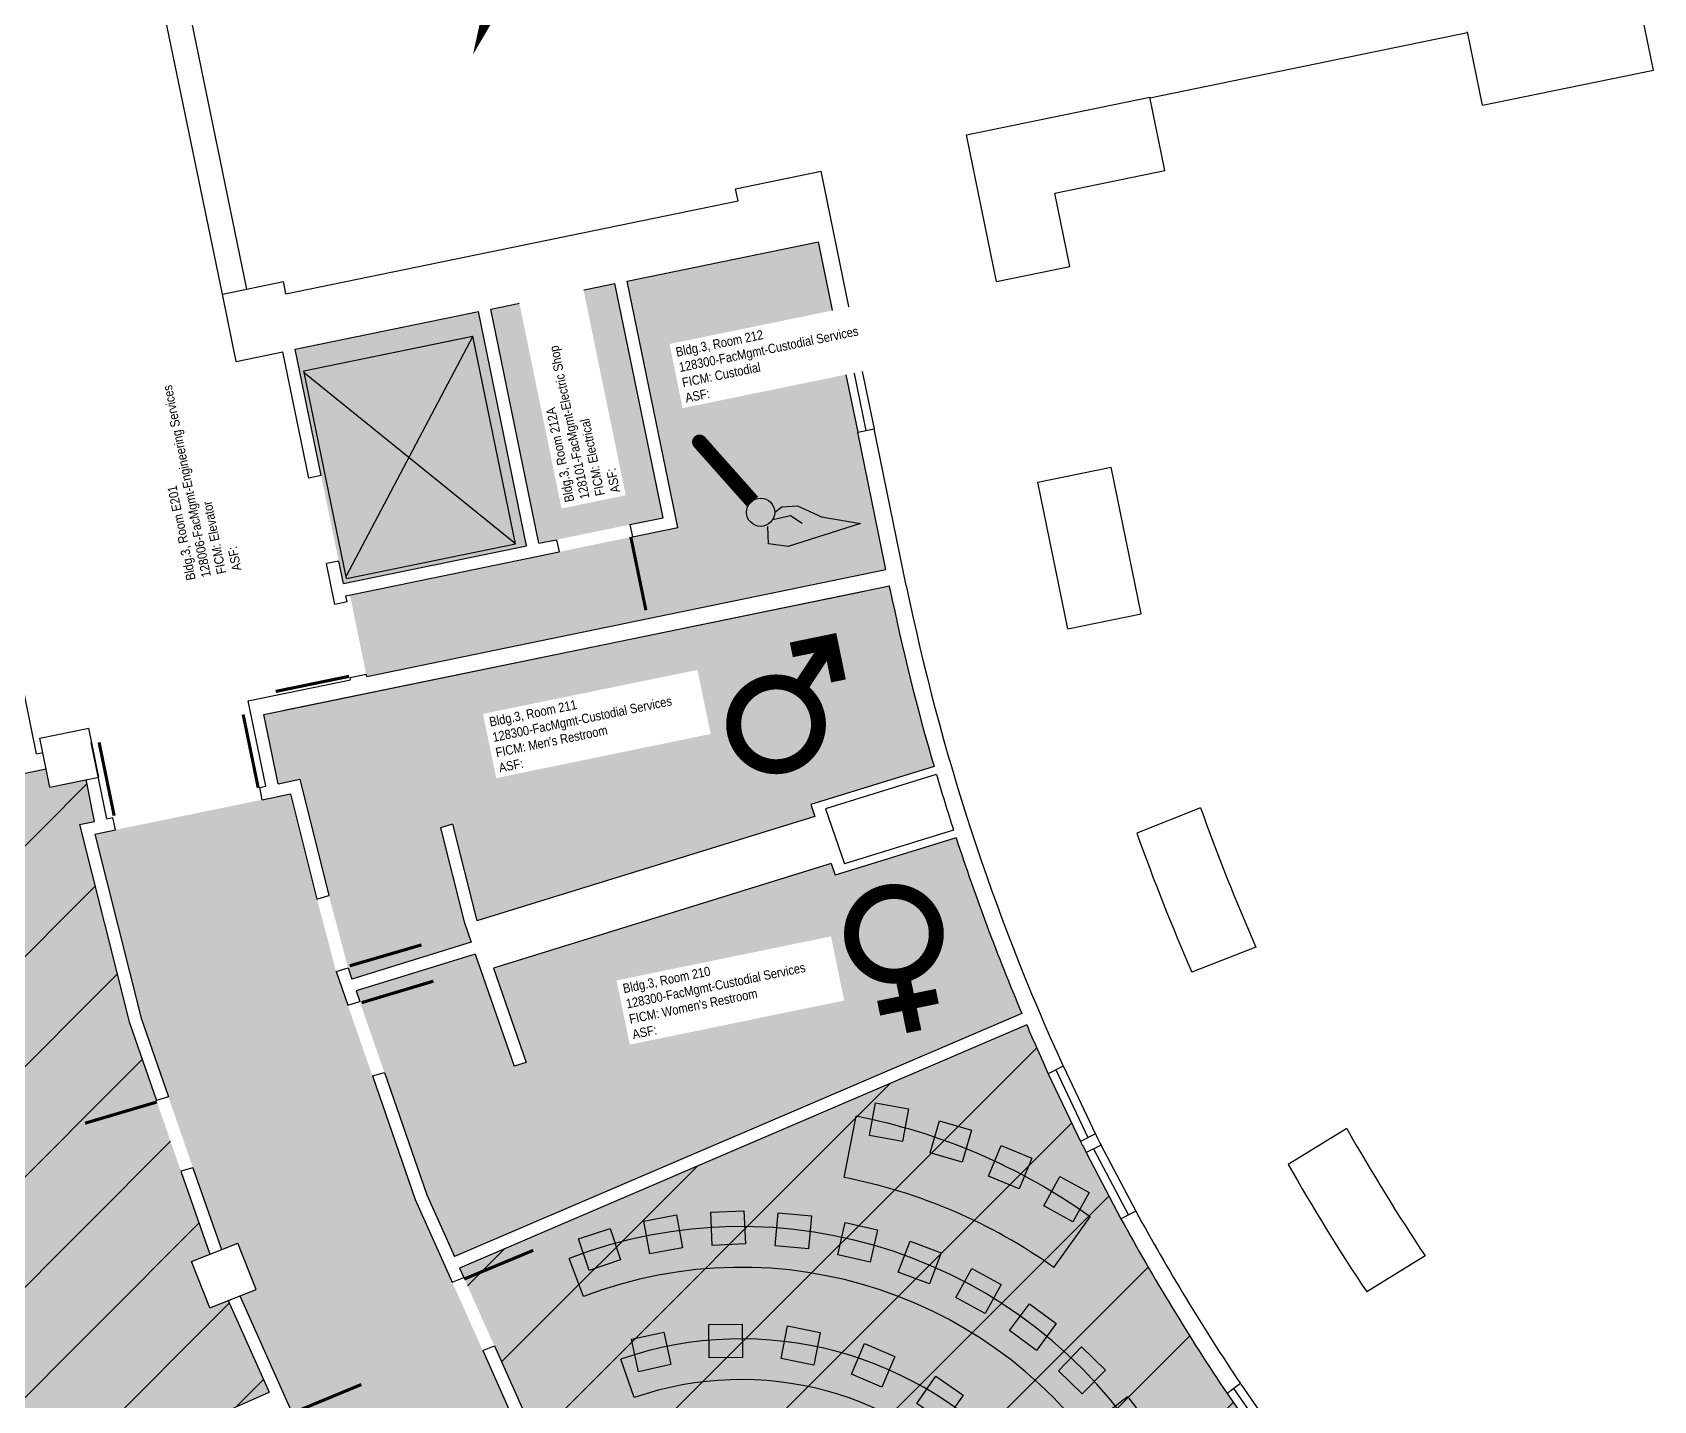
# Model space of a CAD drawing. Header units: inches. Extents: x 69197311 to 69201527, y 27671022 to 27674936.
# Drawn here: x 69198243 to 69199023, y 27672332 to 27672990 of the extents above; entities that cross this region are included whole.
import ezdxf

# ---------------------------------------------------------------- set-up
doc = ezdxf.new("R2010")
doc.units = ezdxf.units.IN
doc.header["$LTSCALE"] = 100
doc.header["$MEASUREMENT"] = 0
doc.layers.get('0').update_dxf_attribs({"linetype": 'CONTINUOUS'})
for name, color, linetype in [('A-DOOR', 2, 'CONTINUOUS'), ('A-FLOR', 3, 'CONTINUOUS'), ('A-FURN', 3, 'CONTINUOUS'), ('A-GLAZ', 1, 'CONTINUOUS'), ('A-IDEN-ICON', 4, 'CONTINUOUS'), ('A-SITE', 3, 'CONTINUOUS'), ('A-WALL', 5, 'CONTINUOUS'), ('Rooms-Capacity', 4, 'CONTINUOUS'), ('Rooms-Category-Color', 7, 'CONTINUOUS'), ('Rooms-College-Color', 7, 'CONTINUOUS'), ('Rooms-Department-Color', 7, 'CONTINUOUS'), ('Rooms-Division-Color', 7, 'CONTINUOUS'), ('Rooms-Information', 7, 'CONTINUOUS')]:
    doc.layers.add(name, color=color, linetype=linetype)
doc.styles.add('CP_ROOMVNUMBER', font='arial.ttf', dxfattribs={"width": 0.85, "height": 0.075})
pattern_1 = [(45, (0, 0), (-26.516504294, 26.516504294), [])]

# ---------------------------------------------------------------- blocks, each defined once
blk = doc.blocks.new('CPELECT')
blk.add_lwpolyline([(0.0623, 0.0629, 0, 0.03, 0), (0.0105, -0.0168, 0.03, 0.03, 0), (-0.0105, 0.0068, 0.03, 0, 0), (-0.0623, -0.0729, 0.03, 0, 0)], format="xyseb")
blk = doc.blocks.new('CPMEN')
at = {"const_width": 0.015}
for points in [[(0.055, 0.01), (0.055, 0.05), (0.015, 0.05)], [(0.0151, 0.0101), (0.055, 0.05)]]:
    blk.add_lwpolyline(points, dxfattribs=at)
blk.add_lwpolyline([(-0.0575, -0.02, 1), (0.0275, -0.02, 1)], format="xyb", close=True, dxfattribs=at)
blk = doc.blocks.new('CPWOMEN')
at = {"const_width": 0.015}
blk.add_lwpolyline([(-0.0375, 0, 1), (0.0475, 0, 1)], format="xyb", close=True, dxfattribs=at)
for points in [[(0.005, -0.04), (0.005, -0.1)], [(-0.025, -0.07), (0.035, -0.07)]]:
    blk.add_lwpolyline(points, dxfattribs=at)
blk = doc.blocks.new('CPCUST')
for p, q in [((0.0297, -0.0341), (0.0376, -0.0302)), ((0.0376, -0.0302), (0.0533, -0.0324)), ((0.0533, -0.0324), (0.0745, -0.0479)), ((0.0171, -0.0639), (0.02, -0.0466)), ((0.0262, -0.0408), (0.0446, -0.0406)), ((0.0446, -0.0406), (0.0543, -0.0505)), ((0.0745, -0.0479), (0.1117, -0.0625)), ((0.0358, -0.0705), (0.0171, -0.0639)), ((0.1117, -0.0625), (0.0358, -0.0705))]:
    blk.add_line(p, q)
at = {"const_width": 0.015}
blk.add_lwpolyline([(-0.03, 0.05), (0.01, -0.0193)], dxfattribs=at)
at = {"const_width": 0.0075}
blk.add_lwpolyline([(-0.0332, 0.0481, 1), (-0.0268, 0.0519, 1)], format="xyb", close=True, dxfattribs=at)
blk.add_circle((0.0158, -0.0313), 0.0141)
blk = doc.blocks.new('*U25')
at = {"layer": 'A-FURN'}
blk.add_lwpolyline([(7.37, -3.11), (-7.37, 3.11), (-1.15, 17.85), (13.59, 11.63)], close=True, dxfattribs=at)
blk = doc.blocks.new('*U26')
at = {"color": 0, "linetype": 'ByBlock', "lineweight": -2, "transparency": 16777216}
for p, rotation in [((69199547.75, 27671716.71), 307.2903862480623), ((69199511.66, 27671700.89), 324.8602574987082), ((69199482.04, 27671674.91), 342.4301287493541)]:
    blk.add_blockref('*U25', p, dxfattribs=dict(at, rotation=rotation))
blk.add_blockref('*U25', (69199461.64, 27671641.2), dxfattribs=at)
blk = doc.blocks.new('*U27')
at = {"layer": 'A-FURN'}
blk.add_lwpolyline([(3.74, -10.68), (-10.68, -3.74), (-3.74, 10.68), (10.68, 3.74)], close=True, dxfattribs=at)
blk = doc.blocks.new('*U28')
at = {"color": 0, "linetype": 'ByBlock', "lineweight": -2, "transparency": 16777216}
for p, rotation in [((69199558.75, 27671766.8), 301.075042275274), ((69199523.52, 27671758.59), 312.8600338202193), ((69199490.72, 27671743.36), 324.6450253651645), ((69199461.72, 27671721.75), 336.4300169101097), ((69199437.74, 27671694.67), 348.2150084550549)]:
    blk.add_blockref('*U27', p, dxfattribs=dict(at, rotation=rotation))
blk.add_blockref('*U27', (69199419.8, 27671663.27), dxfattribs=at)
blk = doc.blocks.new('*U35')
at = {"layer": 'A-FURN'}
blk.add_lwpolyline([(4.82, -10.23), (-10.23, -4.82), (-4.82, 10.23), (10.23, 4.82)], close=True, dxfattribs=at)
blk = doc.blocks.new('*U36')
at = {"color": 0, "linetype": 'ByBlock', "lineweight": -2, "transparency": 16777216}
for p, rotation in [((69199554.55, 27671820.87), 297.4495578507831), ((69199585.92, 27671822.33), 289.630752582131), ((69199523.66, 27671815.16), 305.2683631194352), ((69199617.2, 27671819.51), 281.8119473134789), ((69199493.84, 27671805.3), 313.0871683880873), ((69199647.81, 27671812.46), 273.9931420448269), ((69199677.17, 27671801.31), 266.1743367761749), ((69199465.64, 27671791.47), 320.9059736567395), ((69199704.74, 27671786.26), 258.3555315075226), ((69199439.58, 27671773.93), 328.7247789253917), ((69199730.01, 27671767.61), 250.5367262388706), ((69199416.15, 27671753.02), 336.5435841940437), ((69199752.51, 27671745.69), 242.7179209702184), ((69199395.78, 27671729.11), 344.3623894626958), ((69199771.82, 27671720.92), 234.8991157015663), ((69199378.86, 27671702.65), 352.1811947313479), ((69199787.57, 27671693.75), 227.0803104329142), ((69199799.49, 27671664.69), 219.2615051642622), ((69199807.34, 27671634.28), 211.4426998956101)]:
    blk.add_blockref('*U35', p, dxfattribs=dict(at, rotation=rotation))
blk.add_blockref('*U35', (69199365.69, 27671674.14), dxfattribs=at)
blk = doc.blocks.new('*U29')
at = {"layer": 'A-FURN'}
blk.add_lwpolyline([(-0.68, -11.29), (-11.29, 0.68), (0.68, 11.29), (11.29, -0.68)], close=True, dxfattribs=at)
blk = doc.blocks.new('*U30')
at = {"color": 0, "linetype": 'ByBlock', "lineweight": -2, "transparency": 16777216}
for p, rotation in [((69199485.15, 27671865.81), 341.5448217482181), ((69199456.36, 27671853.98), 347.6965478321454), ((69199429.01, 27671839.12), 353.8482739160727)]:
    blk.add_blockref('*U29', p, dxfattribs=dict(at, rotation=rotation))
blk.add_blockref('*U29', (69199403.41, 27671821.42), dxfattribs=at)

msp = doc.modelspace()

# ---------------------------------------------------------------- hatches: boundary and pattern name
at = {"layer": 'Rooms-Capacity'}
h = msp.add_hatch(dxfattribs=at)
h.set_pattern_fill('ANSI31', color=256, scale=300, style=0)
h.set_pattern_definition(pattern_1)
edge = h.paths.add_edge_path()
edge.add_line((69198328.47, 27672402.38), (69198289.64, 27672514.16))
edge.add_line((69198289.64, 27672514.16), (69198265.86, 27672609.03))
edge.add_line((69198265.86, 27672609.03), (69198273.09, 27672610.52))
edge.add_line((69198273.09, 27672610.52), (69198268.96, 27672630.6))
edge.add_line((69198268.96, 27672630.6), (69198251.54, 27672627.02))
edge.add_line((69198251.54, 27672627.02), (69198249.73, 27672635.83))
edge.add_line((69198249.73, 27672635.83), (69197970.57, 27672578.45))
edge.add_arc((69199721.35, 27672941.38), 1788, 191.71122, 203.92817)
edge.add_line((69198087.02, 27672216.18), (69198357.01, 27672335.98))
edge.add_line((69198357.01, 27672335.98), (69198337.31, 27672380.07))
edge.add_line((69198337.31, 27672380.07), (69198328.46, 27672376.56))
edge.add_line((69198328.46, 27672376.56), (69198319.62, 27672398.88))
edge.add_line((69198319.62, 27672398.88), (69198328.47, 27672402.38))
h = msp.add_hatch(dxfattribs=at)
h.set_pattern_fill('ANSI31', color=256, scale=300, style=0)
h.set_pattern_definition(pattern_1)
edge = h.paths.add_edge_path()
edge.add_line((69198608.88, 27672114.73), (69198685.22, 27672020.97))
edge.add_line((69198685.22, 27672020.97), (69198729.25, 27671975.5))
edge.add_line((69198729.25, 27671975.5), (69198940.88, 27672183.34))
edge.add_arc((69199721.35, 27672941.38), 1088, 203.20684, 224.1651, ccw=False)
edge.add_line((69198721.38, 27672512.65), (69198448.61, 27672395.71))
edge.add_line((69198448.61, 27672395.71), (69198465.34, 27672358.28))
edge.add_line((69198465.34, 27672358.28), (69198482.23, 27672320.47))
edge.add_line((69198482.23, 27672320.47), (69198541.13, 27672214.88))
edge.add_line((69198541.13, 27672214.88), (69198608.88, 27672114.73))
at = {"layer": 'Rooms-Category-Color', "true_color": 0xadadad}
for points in [[(69198403.93, 27672680.29), (69198395.88, 27672719.47), (69198553.58, 27672751.89), (69198529.22, 27672870.41), (69198621.3, 27672889.33), (69198653.71, 27672731.63)], [(69198486.75, 27672744.27), (69198463.59, 27672856.92), (69198523.34, 27672869.2), (69198546.5, 27672756.55)], [(69198369.56, 27672837.59), (69198392.71, 27672724.95), (69198480.87, 27672743.07), (69198457.72, 27672855.71)], [(69198623.58, 27671950.17), (69198607.64, 27671968.11), (69198601.31, 27671962.48), (69198543.15, 27672033.9), (69198526.93, 27672053.84), (69198507.3, 27672082.85), (69198460.92, 27672151.41), (69198468.14, 27672155.85), (69198455.55, 27672176.29), (69198448.34, 27672171.85), (69198414.85, 27672231.88), (69198397.31, 27672263.34), (69198390.95, 27672274.73), (69198342.89, 27672382.28), (69198350.77, 27672385.4), (69198341.93, 27672407.72), (69198334.05, 27672404.6), (69198320.39, 27672443.94), (69198308.56, 27672477.99), (69198295.4, 27672515.88), (69198273.2, 27672604.41), (69198367.32, 27672623.76), (69198380.01, 27672573.16), (69198389.22, 27672538.35), (69198394.86, 27672522.13), (69198406.68, 27672488.09), (69198427.32, 27672428.64), (69198445.1, 27672388.86), (69198459.79, 27672355.98), (69198476.86, 27672317.78), (69198536.02, 27672211.73), (69198604.06, 27672111.15), (69198680.73, 27672016.99), (69198734.78, 27671961.16), (69198759.84, 27671935.29), (69198765.2, 27671929.75), (69198857.06, 27671850.33), (69198878.03, 27671835.13), (69198821.71, 27671757.39), (69198807.12, 27671767.96), (69198812.38, 27671774.6), (69198793.57, 27671789.51), (69198788.31, 27671782.86), (69198699.19, 27671859.91), (69198677.95, 27671881.85), (69198652.9, 27671907.72), (69198617.25, 27671944.54)]]:
    msp.add_hatch(color=253, dxfattribs=at).paths.add_polyline_path(points)
h = msp.add_hatch(color=253, dxfattribs=at)
edge = h.paths.add_edge_path()
edge.add_line((69198439.45, 27672607.48), (69198450.79, 27672562.24))
edge.add_line((69198450.79, 27672562.24), (69198454.21, 27672552.39))
edge.add_line((69198454.21, 27672552.39), (69198396.86, 27672534.64))
edge.add_line((69198396.86, 27672534.64), (69198394.99, 27672540.03))
edge.add_line((69198394.99, 27672540.03), (69198385.77, 27672574.85))
edge.add_line((69198385.77, 27672574.85), (69198371.74, 27672630.79))
edge.add_line((69198371.74, 27672630.79), (69198361.31, 27672628.65))
edge.add_line((69198361.31, 27672628.65), (69198354.47, 27672661.96))
edge.add_line((69198354.47, 27672661.96), (69198655.32, 27672723.79))
edge.add_line((69198655.32, 27672723.79), (69198655.62, 27672722.32))
edge.add_arc((69199721.35, 27672941.38), 1088, 191.61508, 196.24751)
edge.add_line((69198676.8, 27672636.97), (69198617.52, 27672618.63))
edge.add_line((69198617.52, 27672618.63), (69198619.49, 27672612.95))
edge.add_line((69198619.49, 27672612.95), (69198456.99, 27672562.67))
edge.add_line((69198456.99, 27672562.67), (69198456.54, 27672563.96))
edge.add_line((69198456.54, 27672563.96), (69198445.19, 27672609.26))
edge.add_line((69198445.19, 27672609.26), (69198439.45, 27672607.48))
at = {"layer": 'Rooms-Category-Color', "true_color": 0xffe090}
h = msp.add_hatch(color=41, dxfattribs=at)
edge = h.paths.add_edge_path()
edge.add_line((69198328.47, 27672402.38), (69198289.64, 27672514.16))
edge.add_line((69198289.64, 27672514.16), (69198265.86, 27672609.03))
edge.add_line((69198265.86, 27672609.03), (69198273.09, 27672610.52))
edge.add_line((69198273.09, 27672610.52), (69198268.96, 27672630.6))
edge.add_line((69198268.96, 27672630.6), (69198251.54, 27672627.02))
edge.add_line((69198251.54, 27672627.02), (69198249.73, 27672635.83))
edge.add_line((69198249.73, 27672635.83), (69197970.57, 27672578.45))
edge.add_arc((69199721.35, 27672941.38), 1788, 191.71122, 203.92817)
edge.add_line((69198087.02, 27672216.18), (69198357.01, 27672335.98))
edge.add_line((69198357.01, 27672335.98), (69198337.31, 27672380.07))
edge.add_line((69198337.31, 27672380.07), (69198328.46, 27672376.56))
edge.add_line((69198328.46, 27672376.56), (69198319.62, 27672398.88))
edge.add_line((69198319.62, 27672398.88), (69198328.47, 27672402.38))
at = {"layer": 'Rooms-Category-Color', "true_color": 0xadadad}
h = msp.add_hatch(color=253, dxfattribs=at)
edge = h.paths.add_edge_path()
edge.add_line((69198432.91, 27672430.86), (69198446.17, 27672401.18))
edge.add_line((69198446.17, 27672401.18), (69198719.03, 27672518.17))
edge.add_arc((69199721.35, 27672941.38), 1088, 198.14341, 202.89087, ccw=False)
edge.add_line((69198687.44, 27672602.58), (69198629.34, 27672584.6))
edge.add_line((69198629.34, 27672584.6), (69198627.37, 27672590.27))
edge.add_line((69198627.37, 27672590.27), (69198464.87, 27672539.98))
edge.add_line((69198464.87, 27672539.98), (69198480.63, 27672494.61))
edge.add_line((69198480.63, 27672494.61), (69198474.9, 27672492.84))
edge.add_line((69198474.9, 27672492.84), (69198456.18, 27672546.71))
edge.add_line((69198456.18, 27672546.71), (69198398.83, 27672528.97))
edge.add_line((69198398.83, 27672528.97), (69198432.91, 27672430.86))
at = {"layer": 'Rooms-Category-Color', "true_color": 0xffff64}
h = msp.add_hatch(color=51, dxfattribs=at)
edge = h.paths.add_edge_path()
edge.add_line((69198608.88, 27672114.73), (69198685.22, 27672020.97))
edge.add_line((69198685.22, 27672020.97), (69198729.25, 27671975.5))
edge.add_line((69198729.25, 27671975.5), (69198940.88, 27672183.34))
edge.add_arc((69199721.35, 27672941.38), 1088, 203.20684, 224.1651, ccw=False)
edge.add_line((69198721.38, 27672512.65), (69198448.61, 27672395.71))
edge.add_line((69198448.61, 27672395.71), (69198465.34, 27672358.28))
edge.add_line((69198465.34, 27672358.28), (69198482.23, 27672320.47))
edge.add_line((69198482.23, 27672320.47), (69198541.13, 27672214.88))
edge.add_line((69198541.13, 27672214.88), (69198608.88, 27672114.73))
at = {"layer": 'Rooms-College-Color', "true_color": 0xadadad}
for points in [[(69198403.93, 27672680.29), (69198395.88, 27672719.47), (69198553.58, 27672751.89), (69198529.22, 27672870.41), (69198621.3, 27672889.33), (69198653.71, 27672731.63)], [(69198486.75, 27672744.27), (69198463.59, 27672856.92), (69198523.34, 27672869.2), (69198546.5, 27672756.55)], [(69198369.56, 27672837.59), (69198392.71, 27672724.95), (69198480.87, 27672743.07), (69198457.72, 27672855.71)], [(69198623.58, 27671950.17), (69198607.64, 27671968.11), (69198601.31, 27671962.48), (69198543.15, 27672033.9), (69198526.93, 27672053.84), (69198507.3, 27672082.85), (69198460.92, 27672151.41), (69198468.14, 27672155.85), (69198455.55, 27672176.29), (69198448.34, 27672171.85), (69198414.85, 27672231.88), (69198397.31, 27672263.34), (69198390.95, 27672274.73), (69198342.89, 27672382.28), (69198350.77, 27672385.4), (69198341.93, 27672407.72), (69198334.05, 27672404.6), (69198320.39, 27672443.94), (69198308.56, 27672477.99), (69198295.4, 27672515.88), (69198273.2, 27672604.41), (69198367.32, 27672623.76), (69198380.01, 27672573.16), (69198389.22, 27672538.35), (69198394.86, 27672522.13), (69198406.68, 27672488.09), (69198427.32, 27672428.64), (69198445.1, 27672388.86), (69198459.79, 27672355.98), (69198476.86, 27672317.78), (69198536.02, 27672211.73), (69198604.06, 27672111.15), (69198680.73, 27672016.99), (69198734.78, 27671961.16), (69198759.84, 27671935.29), (69198765.2, 27671929.75), (69198857.06, 27671850.33), (69198878.03, 27671835.13), (69198821.71, 27671757.39), (69198807.12, 27671767.96), (69198812.38, 27671774.6), (69198793.57, 27671789.51), (69198788.31, 27671782.86), (69198699.19, 27671859.91), (69198677.95, 27671881.85), (69198652.9, 27671907.72), (69198617.25, 27671944.54)]]:
    msp.add_hatch(color=253, dxfattribs=at).paths.add_polyline_path(points)
h = msp.add_hatch(color=253, dxfattribs=at)
edge = h.paths.add_edge_path()
edge.add_line((69198439.45, 27672607.48), (69198450.79, 27672562.24))
edge.add_line((69198450.79, 27672562.24), (69198454.21, 27672552.39))
edge.add_line((69198454.21, 27672552.39), (69198396.86, 27672534.64))
edge.add_line((69198396.86, 27672534.64), (69198394.99, 27672540.03))
edge.add_line((69198394.99, 27672540.03), (69198385.77, 27672574.85))
edge.add_line((69198385.77, 27672574.85), (69198371.74, 27672630.79))
edge.add_line((69198371.74, 27672630.79), (69198361.31, 27672628.65))
edge.add_line((69198361.31, 27672628.65), (69198354.47, 27672661.96))
edge.add_line((69198354.47, 27672661.96), (69198655.32, 27672723.79))
edge.add_line((69198655.32, 27672723.79), (69198655.62, 27672722.32))
edge.add_arc((69199721.35, 27672941.38), 1088, 191.61508, 196.24751)
edge.add_line((69198676.8, 27672636.97), (69198617.52, 27672618.63))
edge.add_line((69198617.52, 27672618.63), (69198619.49, 27672612.95))
edge.add_line((69198619.49, 27672612.95), (69198456.99, 27672562.67))
edge.add_line((69198456.99, 27672562.67), (69198456.54, 27672563.96))
edge.add_line((69198456.54, 27672563.96), (69198445.19, 27672609.26))
edge.add_line((69198445.19, 27672609.26), (69198439.45, 27672607.48))
at = {"layer": 'Rooms-College-Color', "true_color": 0xfa9ba3}
h = msp.add_hatch(color=241, dxfattribs=at)
edge = h.paths.add_edge_path()
edge.add_line((69198328.47, 27672402.38), (69198289.64, 27672514.16))
edge.add_line((69198289.64, 27672514.16), (69198265.86, 27672609.03))
edge.add_line((69198265.86, 27672609.03), (69198273.09, 27672610.52))
edge.add_line((69198273.09, 27672610.52), (69198268.96, 27672630.6))
edge.add_line((69198268.96, 27672630.6), (69198251.54, 27672627.02))
edge.add_line((69198251.54, 27672627.02), (69198249.73, 27672635.83))
edge.add_line((69198249.73, 27672635.83), (69197970.57, 27672578.45))
edge.add_arc((69199721.35, 27672941.38), 1788, 191.71122, 203.92817)
edge.add_line((69198087.02, 27672216.18), (69198357.01, 27672335.98))
edge.add_line((69198357.01, 27672335.98), (69198337.31, 27672380.07))
edge.add_line((69198337.31, 27672380.07), (69198328.46, 27672376.56))
edge.add_line((69198328.46, 27672376.56), (69198319.62, 27672398.88))
edge.add_line((69198319.62, 27672398.88), (69198328.47, 27672402.38))
at = {"layer": 'Rooms-College-Color', "true_color": 0xadadad}
h = msp.add_hatch(color=253, dxfattribs=at)
edge = h.paths.add_edge_path()
edge.add_line((69198432.91, 27672430.86), (69198446.17, 27672401.18))
edge.add_line((69198446.17, 27672401.18), (69198719.03, 27672518.17))
edge.add_arc((69199721.35, 27672941.38), 1088, 198.14341, 202.89087, ccw=False)
edge.add_line((69198687.44, 27672602.58), (69198629.34, 27672584.6))
edge.add_line((69198629.34, 27672584.6), (69198627.37, 27672590.27))
edge.add_line((69198627.37, 27672590.27), (69198464.87, 27672539.98))
edge.add_line((69198464.87, 27672539.98), (69198480.63, 27672494.61))
edge.add_line((69198480.63, 27672494.61), (69198474.9, 27672492.84))
edge.add_line((69198474.9, 27672492.84), (69198456.18, 27672546.71))
edge.add_line((69198456.18, 27672546.71), (69198398.83, 27672528.97))
edge.add_line((69198398.83, 27672528.97), (69198432.91, 27672430.86))
at = {"layer": 'Rooms-College-Color', "true_color": 0xffff64}
h = msp.add_hatch(color=51, dxfattribs=at)
edge = h.paths.add_edge_path()
edge.add_line((69198608.88, 27672114.73), (69198685.22, 27672020.97))
edge.add_line((69198685.22, 27672020.97), (69198729.25, 27671975.5))
edge.add_line((69198729.25, 27671975.5), (69198940.88, 27672183.34))
edge.add_arc((69199721.35, 27672941.38), 1088, 203.20684, 224.1651, ccw=False)
edge.add_line((69198721.38, 27672512.65), (69198448.61, 27672395.71))
edge.add_line((69198448.61, 27672395.71), (69198465.34, 27672358.28))
edge.add_line((69198465.34, 27672358.28), (69198482.23, 27672320.47))
edge.add_line((69198482.23, 27672320.47), (69198541.13, 27672214.88))
edge.add_line((69198541.13, 27672214.88), (69198608.88, 27672114.73))
at = {"layer": 'Rooms-Department-Color', "true_color": 0xacacac}
for points in [[(69198403.93, 27672680.29), (69198395.88, 27672719.47), (69198553.58, 27672751.89), (69198529.22, 27672870.41), (69198621.3, 27672889.33), (69198653.71, 27672731.63)], [(69198486.75, 27672744.27), (69198463.59, 27672856.92), (69198523.34, 27672869.2), (69198546.5, 27672756.55)], [(69198369.56, 27672837.59), (69198392.71, 27672724.95), (69198480.87, 27672743.07), (69198457.72, 27672855.71)], [(69198623.58, 27671950.17), (69198607.64, 27671968.11), (69198601.31, 27671962.48), (69198543.15, 27672033.9), (69198526.93, 27672053.84), (69198507.3, 27672082.85), (69198460.92, 27672151.41), (69198468.14, 27672155.85), (69198455.55, 27672176.29), (69198448.34, 27672171.85), (69198414.85, 27672231.88), (69198397.31, 27672263.34), (69198390.95, 27672274.73), (69198342.89, 27672382.28), (69198350.77, 27672385.4), (69198341.93, 27672407.72), (69198334.05, 27672404.6), (69198320.39, 27672443.94), (69198308.56, 27672477.99), (69198295.4, 27672515.88), (69198273.2, 27672604.41), (69198367.32, 27672623.76), (69198380.01, 27672573.16), (69198389.22, 27672538.35), (69198394.86, 27672522.13), (69198406.68, 27672488.09), (69198427.32, 27672428.64), (69198445.1, 27672388.86), (69198459.79, 27672355.98), (69198476.86, 27672317.78), (69198536.02, 27672211.73), (69198604.06, 27672111.15), (69198680.73, 27672016.99), (69198734.78, 27671961.16), (69198759.84, 27671935.29), (69198765.2, 27671929.75), (69198857.06, 27671850.33), (69198878.03, 27671835.13), (69198821.71, 27671757.39), (69198807.12, 27671767.96), (69198812.38, 27671774.6), (69198793.57, 27671789.51), (69198788.31, 27671782.86), (69198699.19, 27671859.91), (69198677.95, 27671881.85), (69198652.9, 27671907.72), (69198617.25, 27671944.54)]]:
    msp.add_hatch(color=253, dxfattribs=at).paths.add_polyline_path(points)
h = msp.add_hatch(color=253, dxfattribs=at)
edge = h.paths.add_edge_path()
edge.add_line((69198439.45, 27672607.48), (69198450.79, 27672562.24))
edge.add_line((69198450.79, 27672562.24), (69198454.21, 27672552.39))
edge.add_line((69198454.21, 27672552.39), (69198396.86, 27672534.64))
edge.add_line((69198396.86, 27672534.64), (69198394.99, 27672540.03))
edge.add_line((69198394.99, 27672540.03), (69198385.77, 27672574.85))
edge.add_line((69198385.77, 27672574.85), (69198371.74, 27672630.79))
edge.add_line((69198371.74, 27672630.79), (69198361.31, 27672628.65))
edge.add_line((69198361.31, 27672628.65), (69198354.47, 27672661.96))
edge.add_line((69198354.47, 27672661.96), (69198655.32, 27672723.79))
edge.add_line((69198655.32, 27672723.79), (69198655.62, 27672722.32))
edge.add_arc((69199721.35, 27672941.38), 1088, 191.61508, 196.24751)
edge.add_line((69198676.8, 27672636.97), (69198617.52, 27672618.63))
edge.add_line((69198617.52, 27672618.63), (69198619.49, 27672612.95))
edge.add_line((69198619.49, 27672612.95), (69198456.99, 27672562.67))
edge.add_line((69198456.99, 27672562.67), (69198456.54, 27672563.96))
edge.add_line((69198456.54, 27672563.96), (69198445.19, 27672609.26))
edge.add_line((69198445.19, 27672609.26), (69198439.45, 27672607.48))
at = {"layer": 'Rooms-Department-Color', "true_color": 0xfa9ba3}
h = msp.add_hatch(color=241, dxfattribs=at)
edge = h.paths.add_edge_path()
edge.add_line((69198328.47, 27672402.38), (69198289.64, 27672514.16))
edge.add_line((69198289.64, 27672514.16), (69198265.86, 27672609.03))
edge.add_line((69198265.86, 27672609.03), (69198273.09, 27672610.52))
edge.add_line((69198273.09, 27672610.52), (69198268.96, 27672630.6))
edge.add_line((69198268.96, 27672630.6), (69198251.54, 27672627.02))
edge.add_line((69198251.54, 27672627.02), (69198249.73, 27672635.83))
edge.add_line((69198249.73, 27672635.83), (69197970.57, 27672578.45))
edge.add_arc((69199721.35, 27672941.38), 1788, 191.71122, 203.92817)
edge.add_line((69198087.02, 27672216.18), (69198357.01, 27672335.98))
edge.add_line((69198357.01, 27672335.98), (69198337.31, 27672380.07))
edge.add_line((69198337.31, 27672380.07), (69198328.46, 27672376.56))
edge.add_line((69198328.46, 27672376.56), (69198319.62, 27672398.88))
edge.add_line((69198319.62, 27672398.88), (69198328.47, 27672402.38))
at = {"layer": 'Rooms-Department-Color', "true_color": 0xacacac}
h = msp.add_hatch(color=253, dxfattribs=at)
edge = h.paths.add_edge_path()
edge.add_line((69198432.91, 27672430.86), (69198446.17, 27672401.18))
edge.add_line((69198446.17, 27672401.18), (69198719.03, 27672518.17))
edge.add_arc((69199721.35, 27672941.38), 1088, 198.14341, 202.89087, ccw=False)
edge.add_line((69198687.44, 27672602.58), (69198629.34, 27672584.6))
edge.add_line((69198629.34, 27672584.6), (69198627.37, 27672590.27))
edge.add_line((69198627.37, 27672590.27), (69198464.87, 27672539.98))
edge.add_line((69198464.87, 27672539.98), (69198480.63, 27672494.61))
edge.add_line((69198480.63, 27672494.61), (69198474.9, 27672492.84))
edge.add_line((69198474.9, 27672492.84), (69198456.18, 27672546.71))
edge.add_line((69198456.18, 27672546.71), (69198398.83, 27672528.97))
edge.add_line((69198398.83, 27672528.97), (69198432.91, 27672430.86))
at = {"layer": 'Rooms-Department-Color', "true_color": 0x003fff}
h = msp.add_hatch(color=160, dxfattribs=at)
edge = h.paths.add_edge_path()
edge.add_line((69198608.88, 27672114.73), (69198685.22, 27672020.97))
edge.add_line((69198685.22, 27672020.97), (69198729.25, 27671975.5))
edge.add_line((69198729.25, 27671975.5), (69198940.88, 27672183.34))
edge.add_arc((69199721.35, 27672941.38), 1088, 203.20684, 224.1651, ccw=False)
edge.add_line((69198721.38, 27672512.65), (69198448.61, 27672395.71))
edge.add_line((69198448.61, 27672395.71), (69198465.34, 27672358.28))
edge.add_line((69198465.34, 27672358.28), (69198482.23, 27672320.47))
edge.add_line((69198482.23, 27672320.47), (69198541.13, 27672214.88))
edge.add_line((69198541.13, 27672214.88), (69198608.88, 27672114.73))
at = {"layer": 'Rooms-Division-Color', "true_color": 0xadadad}
for points in [[(69198403.93, 27672680.29), (69198395.88, 27672719.47), (69198553.58, 27672751.89), (69198529.22, 27672870.41), (69198621.3, 27672889.33), (69198653.71, 27672731.63)], [(69198486.75, 27672744.27), (69198463.59, 27672856.92), (69198523.34, 27672869.2), (69198546.5, 27672756.55)], [(69198369.56, 27672837.59), (69198392.71, 27672724.95), (69198480.87, 27672743.07), (69198457.72, 27672855.71)], [(69198623.58, 27671950.17), (69198607.64, 27671968.11), (69198601.31, 27671962.48), (69198543.15, 27672033.9), (69198526.93, 27672053.84), (69198507.3, 27672082.85), (69198460.92, 27672151.41), (69198468.14, 27672155.85), (69198455.55, 27672176.29), (69198448.34, 27672171.85), (69198414.85, 27672231.88), (69198397.31, 27672263.34), (69198390.95, 27672274.73), (69198342.89, 27672382.28), (69198350.77, 27672385.4), (69198341.93, 27672407.72), (69198334.05, 27672404.6), (69198320.39, 27672443.94), (69198308.56, 27672477.99), (69198295.4, 27672515.88), (69198273.2, 27672604.41), (69198367.32, 27672623.76), (69198380.01, 27672573.16), (69198389.22, 27672538.35), (69198394.86, 27672522.13), (69198406.68, 27672488.09), (69198427.32, 27672428.64), (69198445.1, 27672388.86), (69198459.79, 27672355.98), (69198476.86, 27672317.78), (69198536.02, 27672211.73), (69198604.06, 27672111.15), (69198680.73, 27672016.99), (69198734.78, 27671961.16), (69198759.84, 27671935.29), (69198765.2, 27671929.75), (69198857.06, 27671850.33), (69198878.03, 27671835.13), (69198821.71, 27671757.39), (69198807.12, 27671767.96), (69198812.38, 27671774.6), (69198793.57, 27671789.51), (69198788.31, 27671782.86), (69198699.19, 27671859.91), (69198677.95, 27671881.85), (69198652.9, 27671907.72), (69198617.25, 27671944.54)]]:
    msp.add_hatch(color=253, dxfattribs=at).paths.add_polyline_path(points)
h = msp.add_hatch(color=253, dxfattribs=at)
edge = h.paths.add_edge_path()
edge.add_line((69198439.45, 27672607.48), (69198450.79, 27672562.24))
edge.add_line((69198450.79, 27672562.24), (69198454.21, 27672552.39))
edge.add_line((69198454.21, 27672552.39), (69198396.86, 27672534.64))
edge.add_line((69198396.86, 27672534.64), (69198394.99, 27672540.03))
edge.add_line((69198394.99, 27672540.03), (69198385.77, 27672574.85))
edge.add_line((69198385.77, 27672574.85), (69198371.74, 27672630.79))
edge.add_line((69198371.74, 27672630.79), (69198361.31, 27672628.65))
edge.add_line((69198361.31, 27672628.65), (69198354.47, 27672661.96))
edge.add_line((69198354.47, 27672661.96), (69198655.32, 27672723.79))
edge.add_line((69198655.32, 27672723.79), (69198655.62, 27672722.32))
edge.add_arc((69199721.35, 27672941.38), 1088, 191.61508, 196.24751)
edge.add_line((69198676.8, 27672636.97), (69198617.52, 27672618.63))
edge.add_line((69198617.52, 27672618.63), (69198619.49, 27672612.95))
edge.add_line((69198619.49, 27672612.95), (69198456.99, 27672562.67))
edge.add_line((69198456.99, 27672562.67), (69198456.54, 27672563.96))
edge.add_line((69198456.54, 27672563.96), (69198445.19, 27672609.26))
edge.add_line((69198445.19, 27672609.26), (69198439.45, 27672607.48))
at = {"layer": 'Rooms-Division-Color', "true_color": 0xfa9ba3}
h = msp.add_hatch(color=241, dxfattribs=at)
edge = h.paths.add_edge_path()
edge.add_line((69198328.47, 27672402.38), (69198289.64, 27672514.16))
edge.add_line((69198289.64, 27672514.16), (69198265.86, 27672609.03))
edge.add_line((69198265.86, 27672609.03), (69198273.09, 27672610.52))
edge.add_line((69198273.09, 27672610.52), (69198268.96, 27672630.6))
edge.add_line((69198268.96, 27672630.6), (69198251.54, 27672627.02))
edge.add_line((69198251.54, 27672627.02), (69198249.73, 27672635.83))
edge.add_line((69198249.73, 27672635.83), (69197970.57, 27672578.45))
edge.add_arc((69199721.35, 27672941.38), 1788, 191.71122, 203.92817)
edge.add_line((69198087.02, 27672216.18), (69198357.01, 27672335.98))
edge.add_line((69198357.01, 27672335.98), (69198337.31, 27672380.07))
edge.add_line((69198337.31, 27672380.07), (69198328.46, 27672376.56))
edge.add_line((69198328.46, 27672376.56), (69198319.62, 27672398.88))
edge.add_line((69198319.62, 27672398.88), (69198328.47, 27672402.38))
at = {"layer": 'Rooms-Division-Color', "true_color": 0xadadad}
h = msp.add_hatch(color=253, dxfattribs=at)
edge = h.paths.add_edge_path()
edge.add_line((69198432.91, 27672430.86), (69198446.17, 27672401.18))
edge.add_line((69198446.17, 27672401.18), (69198719.03, 27672518.17))
edge.add_arc((69199721.35, 27672941.38), 1088, 198.14341, 202.89087, ccw=False)
edge.add_line((69198687.44, 27672602.58), (69198629.34, 27672584.6))
edge.add_line((69198629.34, 27672584.6), (69198627.37, 27672590.27))
edge.add_line((69198627.37, 27672590.27), (69198464.87, 27672539.98))
edge.add_line((69198464.87, 27672539.98), (69198480.63, 27672494.61))
edge.add_line((69198480.63, 27672494.61), (69198474.9, 27672492.84))
edge.add_line((69198474.9, 27672492.84), (69198456.18, 27672546.71))
edge.add_line((69198456.18, 27672546.71), (69198398.83, 27672528.97))
edge.add_line((69198398.83, 27672528.97), (69198432.91, 27672430.86))
at = {"layer": 'Rooms-Division-Color', "true_color": 0x003fff}
h = msp.add_hatch(color=160, dxfattribs=at)
edge = h.paths.add_edge_path()
edge.add_line((69198608.88, 27672114.73), (69198685.22, 27672020.97))
edge.add_line((69198685.22, 27672020.97), (69198729.25, 27671975.5))
edge.add_line((69198729.25, 27671975.5), (69198940.88, 27672183.34))
edge.add_arc((69199721.35, 27672941.38), 1088, 203.20684, 224.1651, ccw=False)
edge.add_line((69198721.38, 27672512.65), (69198448.61, 27672395.71))
edge.add_line((69198448.61, 27672395.71), (69198465.34, 27672358.28))
edge.add_line((69198465.34, 27672358.28), (69198482.23, 27672320.47))
edge.add_line((69198482.23, 27672320.47), (69198541.13, 27672214.88))
edge.add_line((69198541.13, 27672214.88), (69198608.88, 27672114.73))

# ---------------------------------------------------------------- linework, layer by layer
at = {"layer": 'A-DOOR'}
msp.add_line((69198448.61, 27672395.71), (69198450.65, 27672391.16), dxfattribs=at)
for points in [[(69198530.97, 27672747.37, 1.5, 1.5, 0), (69198538.22, 27672712.11, 0, 0, 0), (69198537.48, 27672711.96, 0, 0, -0.414214), (69198496.14, 27672741.74, 0, 0, -0.414214)], [(69198395.45, 27672680.28, 1.5, 1.5, 0), (69198360.18, 27672673.03, 0, 0, 0), (69198360.03, 27672673.76, 0, 0, -0.414214), (69198389.82, 27672715.11, 0, 0, -0.414214)], [(69198351.77, 27672626.66, 1.5, 1.5, 0), (69198344.52, 27672661.93, 0, 0, 0), (69198343.79, 27672661.77, 0, 0, 0.414214), (69198317.54, 27672618.1, 0, 0, 0.414214)], [(69198282.47, 27672613.29, 1.5, 1.5, 0), (69198275.22, 27672648.55, 0, 0, 0), (69198275.96, 27672648.71, 0, 0, -0.414214), (69198317.3, 27672618.92, 0, 0, -0.414214)], [(69198395.74, 27672541.04, 1.5, 1.5, 0), (69198430.3, 27672551.13, 0, 0, 0), (69198430.09, 27672551.85, 0, 0, 0.414214), (69198384.41, 27672574.45, 0, 0, 0.414214)], [(69198401.55, 27672523.35, 1.5, 1.5, 0), (69198436.03, 27672533.69, 0, 0, 0), (69198436.25, 27672532.97, 0, 0, -0.414214), (69198410.23, 27672489.15, 0, 0, -0.414214)], [(69198303.01, 27672475.57, 1.5, 1.5, 0), (69198268.49, 27672465.37, 0, 0, 0), (69198268.7, 27672464.65, 0, 0, 0.414214), (69198314.43, 27672442.18, 0, 0, 0.414214)], [(69198450.8, 27672390.41, 1.5, 1.5, 0), (69198484.05, 27672404.21, 0, 0, 0), (69198484.34, 27672403.52, 0, 0, -0.414214), (69198462.93, 27672357.28, 0, 0, -0.414214)], [(69198368.09, 27672325.89, 1.5, 1.5, 0), (69198401.34, 27672339.69, 0, 0, 0), (69198401.63, 27672339, 0, 0, -0.379332), (69198382.78, 27672293.03, 0, 0, -0.414214)]]:
    msp.add_lwpolyline(points, format="xyseb", dxfattribs=at)
at = {"layer": 'A-FLOR'}
for p, q in [((69198334.51, 27672864.08), (69198284.78, 27673106.02)), ((69198346.26, 27672866.49), (69198298.95, 27673096.68)), ((69198373.73, 27672827.22), (69198455.03, 27672843.93)), ((69198455.03, 27672843.93), (69198394.03, 27672728.5)), ((69198475.57, 27672744.02), (69198455.03, 27672843.93)), ((69198394.27, 27672727.31), (69198373.73, 27672827.22)), ((69198475.57, 27672744.02), (69198373.98, 27672826.03)), ((69198394.27, 27672727.31), (69198475.57, 27672744.02))]:
    msp.add_line(p, q, dxfattribs=at)
at = {"layer": 'A-FURN'}
for p, q in [((69198633.59, 27672439.26), (69198639.33, 27672468.71)), ((69198734.47, 27672395.95), (69198751.87, 27672420.39)), ((69198508.29, 27672382.01), (69198501.27, 27672400.31)), ((69198532.63, 27672333.42), (69198526.23, 27672351.94))]:
    msp.add_line(p, q, dxfattribs=at)
for radius, start, end in [(289.4, 54.54871, 78.98183), (259.4, 54.54871, 78.98183), (231, 313.25577, 110.99121), (211.4, 313.25577, 110.99121), (177, 40.79709, 109.05529), (157.4, 40.79709, 109.05529)]:
    msp.add_arc((69198584.02, 27672184.64), radius, start, end, dxfattribs=at)
at = {"layer": 'A-GLAZ'}
for p, q in [((69198632.87, 27672833.01), (69198640.12, 27672797.75)), ((69198636.79, 27672833.82), (69198644.04, 27672798.55)), ((69198640.71, 27672834.62), (69198647.96, 27672799.36)), ((69198735.33, 27672491.01), (69198750.84, 27672458.51)), ((69198739.01, 27672492.59), (69198754.51, 27672460.09)), ((69198731.79, 27672489.14), (69198747.29, 27672456.64)), ((69198749.98, 27672451.28), (69198766.73, 27672419.41)), ((69198753.59, 27672453), (69198770.35, 27672421.13)), ((69198757.06, 27672455), (69198773.81, 27672423.13)), ((69198817.75, 27672335.35), (69198838.31, 27672305.77)), ((69198820.9, 27672337.85), (69198841.45, 27672308.26)), ((69198824.32, 27672339.92), (69198844.88, 27672310.34))]:
    msp.add_line(p, q, dxfattribs=at)
at = {"layer": 'A-SITE'}
msp.add_line((69198933.47, 27672989.74), (69198780.67, 27672958.33), dxfattribs=at)
at = {"layer": 'A-WALL'}
for p, q in [((69199022.9, 27672971.88), (69199015.65, 27673007.14)), ((69198940.62, 27672954.97), (69198933.37, 27672990.23)), ((69198940.62, 27672954.97), (69199022.9, 27672971.88)), ((69198692.41, 27672940.7), (69198780.57, 27672958.82)), ((69198787.82, 27672923.56), (69198780.57, 27672958.82)), ((69198706.91, 27672870.18), (69198692.41, 27672940.7)), ((69198581.35, 27672914.81), (69198622.49, 27672923.27)), ((69198640.71, 27672834.62), (69198622.49, 27672923.27)), ((69198734.92, 27672912.69), (69198787.82, 27672923.56)), ((69198582.56, 27672908.94), (69198581.35, 27672914.81)), ((69198742.17, 27672877.43), (69198734.92, 27672912.69)), ((69198365.1, 27672864.24), (69198582.56, 27672908.94)), ((69198529.22, 27672870.41), (69198621.3, 27672889.33)), ((69198632.87, 27672833.01), (69198621.3, 27672889.33)), ((69198706.91, 27672870.18), (69198742.17, 27672877.43)), ((69198334.51, 27672864.08), (69198363.9, 27672870.12)), ((69198341.15, 27672831.75), (69198334.51, 27672864.08)), ((69198365.1, 27672864.24), (69198363.9, 27672870.12)), ((69198463.59, 27672856.92), (69198523.34, 27672869.2)), ((69198546.5, 27672756.55), (69198523.34, 27672869.2)), ((69198553.58, 27672751.89), (69198529.22, 27672870.41)), ((69198486.75, 27672744.27), (69198463.59, 27672856.92)), ((69198369.56, 27672837.59), (69198457.72, 27672855.71)), ((69198480.87, 27672743.07), (69198457.72, 27672855.71)), ((69198373.73, 27672827.22), (69198454.05, 27672843.73)), ((69198341.15, 27672831.75), (69198363.68, 27672836.38)), ((69198376.17, 27672775.65), (69198363.68, 27672836.38)), ((69198376.17, 27672775.65), (69198363.68, 27672836.38)), ((69198382.04, 27672776.86), (69198369.56, 27672837.59)), ((69198632.87, 27672833.01), (69198640.71, 27672834.62)), ((69198640.12, 27672797.75), (69198647.96, 27672799.36)), ((69198653.71, 27672731.63), (69198640.12, 27672797.75)), ((69198663.46, 27672723.94), (69198647.96, 27672799.36)), ((69198726.74, 27672773.69), (69198762, 27672780.94)), ((69198776.5, 27672710.42), (69198762, 27672780.94)), ((69198382.04, 27672776.86), (69198376.17, 27672775.65)), ((69198741.23, 27672703.17), (69198726.74, 27672773.69)), ((69198530.52, 27672753.27), (69198546.5, 27672756.55)), ((69198530.52, 27672753.27), (69198531.73, 27672747.39)), ((69198531.73, 27672747.39), (69198553.58, 27672751.89)), ((69198392.71, 27672724.95), (69198480.87, 27672743.07)), ((69198393.92, 27672719.07), (69198496.47, 27672740.15)), ((69198486.75, 27672744.27), (69198495.26, 27672746.02)), ((69198495.26, 27672746.02), (69198496.47, 27672740.15)), ((69198390.5, 27672735.72), (69198384.62, 27672734.51)), ((69198388.5, 27672715.63), (69198384.62, 27672734.51)), ((69198388.66, 27672714.87), (69198384.62, 27672734.51)), ((69198392.71, 27672724.95), (69198390.5, 27672735.72)), ((69198403.93, 27672680.29), (69198653.71, 27672731.63)), ((69198354.47, 27672661.96), (69198655.32, 27672723.79)), ((69198655.62, 27672722.32), (69198655.32, 27672723.79)), ((69198363.47, 27672663.8), (69198643.25, 27672721.31)), ((69198394.54, 27672716.08), (69198388.66, 27672714.87)), ((69198394.54, 27672716.08), (69198393.92, 27672719.07)), ((69198741.23, 27672703.17), (69198776.5, 27672710.42)), ((69198245.18, 27672643.06), (69198236.88, 27672683.43)), ((69198346.98, 27672668.58), (69198396.1, 27672678.68)), ((69198403.74, 27672681.22), (69198395.91, 27672679.6)), ((69198396.1, 27672678.68), (69198395.91, 27672679.6)), ((69198403.93, 27672680.29), (69198403.74, 27672681.22)), ((69198355.44, 27672627.44), (69198346.98, 27672668.58)), ((69198361.31, 27672628.65), (69198354.47, 27672661.96)), ((69198246.71, 27672650.52), (69198270.22, 27672655.36)), ((69198275.05, 27672631.85), (69198270.22, 27672655.36)), ((69198251.54, 27672627.02), (69198246.71, 27672650.52)), ((69198278.97, 27672611.73), (69198271.42, 27672648.46)), ((69198245.18, 27672643.06), (69198248.12, 27672643.67)), ((69197970.57, 27672578.45), (69198249.73, 27672635.83)), ((69198251.54, 27672627.02), (69198275.05, 27672631.85)), ((69198273.09, 27672610.52), (69198268.96, 27672630.6)), ((69198361.31, 27672628.65), (69198371.74, 27672630.79)), ((69198371.74, 27672630.79), (69198385.77, 27672574.85)), ((69198676.8, 27672636.97), (69198617.52, 27672618.63)), ((69198677.92, 27672633.13), (69198624.57, 27672616.62)), ((69198352.5, 27672626.84), (69198355.44, 27672627.44)), ((69198353.71, 27672620.96), (69198352.5, 27672626.84)), ((69198353.71, 27672620.96), (69198367.32, 27672623.76)), ((69198367.32, 27672623.76), (69198380.01, 27672573.16)), ((69198617.52, 27672618.63), (69198619.49, 27672612.95)), ((69198624.57, 27672616.62), (69198633.76, 27672590.15)), ((69198805.06, 27672617.04), (69198774.36, 27672604.87)), ((69198265.86, 27672609.03), (69198273.09, 27672610.52)), ((69198265.86, 27672609.03), (69198289.64, 27672514.16)), ((69198273.2, 27672604.41), (69198283.11, 27672606.45)), ((69198278.97, 27672611.73), (69198281.9, 27672612.33)), ((69198283.11, 27672606.45), (69198281.9, 27672612.33)), ((69198445.19, 27672609.26), (69198439.45, 27672607.48)), ((69198439.45, 27672607.48), (69198450.79, 27672562.24)), ((69198445.19, 27672609.26), (69198456.54, 27672563.96)), ((69198619.49, 27672612.95), (69198456.99, 27672562.67)), ((69198686.2, 27672606.38), (69198633.76, 27672590.15)), ((69198273.2, 27672604.41), (69198295.4, 27672515.88)), ((69198687.44, 27672602.58), (69198629.34, 27672584.6)), ((69198627.37, 27672590.27), (69198464.87, 27672539.98)), ((69198627.37, 27672590.27), (69198629.34, 27672584.6)), ((69198380.01, 27672573.16), (69198385.77, 27672574.85)), ((69198450.79, 27672562.24), (69198454.21, 27672552.39)), ((69198456.54, 27672563.96), (69198456.99, 27672562.67)), ((69198454.21, 27672552.39), (69198396.86, 27672534.64)), ((69198456.18, 27672546.71), (69198398.83, 27672528.97)), ((69198456.18, 27672546.71), (69198474.9, 27672492.84)), ((69198831.58, 27672550.1), (69198800.88, 27672537.94)), ((69198389.22, 27672538.35), (69198394.99, 27672540.03)), ((69198389.22, 27672538.35), (69198394.86, 27672522.13)), ((69198394.99, 27672540.03), (69198396.86, 27672534.64)), ((69198464.87, 27672539.98), (69198480.63, 27672494.61)), ((69198398.83, 27672528.97), (69198400.61, 27672523.85)), ((69198394.86, 27672522.13), (69198400.61, 27672523.85)), ((69198289.64, 27672514.16), (69198302.8, 27672476.29)), ((69198295.4, 27672515.88), (69198308.56, 27672477.99)), ((69198719.03, 27672518.17), (69198446.17, 27672401.18)), ((69198721.38, 27672512.65), (69198448.61, 27672395.71)), ((69198406.68, 27672488.09), (69198412.43, 27672489.81)), ((69198412.43, 27672489.81), (69198432.91, 27672430.86)), ((69198480.63, 27672494.61), (69198474.9, 27672492.84)), ((69198738.94, 27672492.73), (69198731.79, 27672489.14)), ((69198406.68, 27672488.09), (69198427.32, 27672428.64)), ((69198308.56, 27672477.99), (69198302.8, 27672476.29)), ((69198754.45, 27672460.23), (69198747.29, 27672456.64)), ((69198875.3, 27672462.85), (69198847.18, 27672445.54)), ((69198757.13, 27672454.86), (69198749.98, 27672451.28)), ((69198320.39, 27672443.94), (69198314.62, 27672442.24)), ((69198320.39, 27672443.94), (69198334.05, 27672404.6)), ((69198314.62, 27672442.24), (69198328.47, 27672402.38)), ((69198427.32, 27672428.64), (69198445.1, 27672388.86)), ((69198432.91, 27672430.86), (69198446.17, 27672401.18)), ((69198773.89, 27672422.99), (69198766.73, 27672419.41)), ((69198319.62, 27672398.88), (69198341.93, 27672407.72)), ((69198350.77, 27672385.4), (69198341.93, 27672407.72)), ((69198328.46, 27672376.56), (69198319.62, 27672398.88)), ((69198448.61, 27672395.71), (69198450.65, 27672391.16)), ((69198913.04, 27672401.54), (69198884.92, 27672384.23)), ((69198445.1, 27672388.86), (69198450.65, 27672391.16)), ((69198328.46, 27672376.56), (69198350.77, 27672385.4)), ((69198337.31, 27672380.07), (69198357.01, 27672335.98)), ((69198342.89, 27672382.28), (69198368.09, 27672325.89)), ((69198459.79, 27672355.98), (69198465.34, 27672358.28)), ((69198465.34, 27672358.28), (69198482.23, 27672320.47)), ((69198459.79, 27672355.98), (69198476.86, 27672317.78)), ((69198087.02, 27672216.18), (69198357.01, 27672335.98)), ((69198824.18, 27672340.13), (69198817.75, 27672335.35))]:
    msp.add_line(p, q, dxfattribs=at)
for radius, start, end in [(1080, 191.61508, 204.54562), (1088, 191.61508, 196.24751), (1088, 196.45818, 197.93274), (972, 199.49253, 203.73764), (1088, 198.14341, 202.89087), (1005, 199.56226, 203.66791), (1088, 203.20684, 204.56084), (1080, 206.45593, 206.77424), (972, 209.49253, 213.73764), (1088, 206.4571, 206.77307), (1005, 209.56226, 213.66791), (1088, 208.66933, 213.84928), (1080, 208.68455, 213.82877)]:
    msp.add_arc((69199721.35, 27672941.38), radius, start, end, dxfattribs=at)

# ---------------------------------------------------------------- block references
for name, p, rotation in [('*U36', (4745396.75, 65089903.1), 308.0675499189021), ('*U30', (4745396.75, 65089903.1), 308.0675499189021), ('*U28', (4745396.75, 65089903.1), 308.0675499189021), ('*U26', (6663862.41, 68214848.56), 305.2482254749796)]:
    msp.add_blockref(name, p, dxfattribs=dict(rotation=rotation))
at = {"layer": 'A-IDEN-ICON', "xscale": 480.000000001744, "yscale": 480.000000001744, "zscale": 480.000000001744, "rotation": 11.61508438255272}
for name, p in [('CPELECT', (69198477.27, 27673019.55)), ('CPCUST', (69198582.96, 27672772.39)), ('CPMEN', (69198605.96, 27672668.06)), ('CPWOMEN', (69198655.16, 27672555.97))]:
    msp.add_blockref(name, p, dxfattribs=at)

# ---------------------------------------------------------------- next in the draw order: texts
at = {"layer": 'Rooms-Information', "char_height": 4.5, "width": 100.8, "attachment_point": 7, "style": 'CP_ROOMVNUMBER', "bg_fill": 3, "box_fill_scale": 1.5, "bg_fill_color": 256, "bg_fill_true_color": 13158600, "bg_fill_transparency": 0}
for s, insert, rotation in [('Bldg.3, Room 212A^M^J128101-FacMgmt-Electric Shop^M^JFICM: Electrical^M^JASF: ', (69198525.93, 27672769.14), 101.61508), ('Bldg.3, Room 212^M^J128300-FacMgmt-Custodial Services^M^JFICM: Custodial^M^JASF: ', (69198557.67, 27672811.86), 11.61508), ('Bldg.3, Room E201^M^J128006-FacMgmt-Engineering Services^M^JFICM: Elevator^M^JASF: ', (69198343.84, 27672731.53), 101.61508), ("Bldg.3, Room 211^M^J128300-FacMgmt-Custodial Services^M^JFICM: Men's Restroom^M^JASF: ", (69198467.99, 27672633.95), 11.61508), ("Bldg.3, Room 210^M^J128300-FacMgmt-Custodial Services^M^JFICM: Women's Restroom^M^JASF: ", (69198532.23, 27672505.75), 11.61508)]:
    msp.add_mtext(s, dxfattribs=dict(at, insert=insert, rotation=rotation))

doc.saveas('drawing.dxf')
